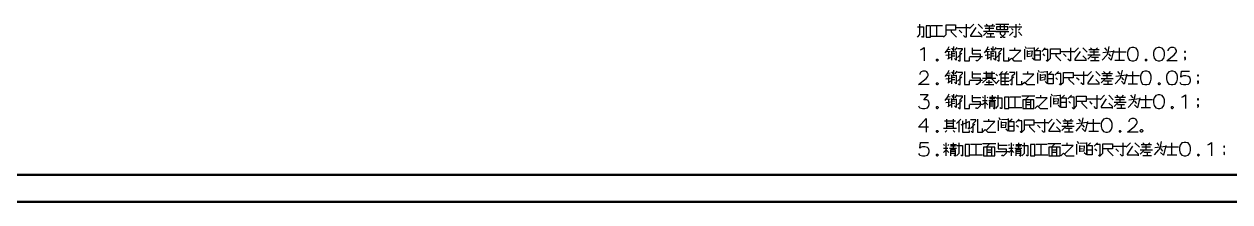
# Model space of a CAD drawing. Extents: x 0 to 1189, y 0 to 841.
# Drawn here: x 456 to 902.8, y 0 to 65.8 of the extents above; entities that cross this region are included whole.
import ezdxf

# ---------------------------------------------------------------- set-up
doc = ezdxf.new("R2010")
doc.units = 0

msp = doc.modelspace()

# ---------------------------------------------------------------- linework, layer by layer
at = {"color": 7, "lineweight": 50}
for p, q in [((1179, 10), (30, 10)), ((1189, 0), (0, 0))]:
    msp.add_line(p, q, dxfattribs=at)
at = {"color": 7, "lineweight": 25}
for points in [[(787.02, 61), (787.99, 61.97), (787.99, 65.84)], [(787.02, 64.87), (789.28, 64.87), (789.28, 61), (788.95, 61), (788.63, 61.32)], [(796.37, 65.19), (792.18, 65.19)], [(794.12, 65.19), (794.12, 61.32)], [(796.7, 61), (797.66, 61.97), (797.66, 65.52), (801.21, 65.52), (801.21, 63.58), (797.66, 63.58)], [(799.6, 63.58), (799.6, 62.93), (801.54, 61)], [(801.54, 64.55), (806.37, 64.55)], [(803.47, 62.61), (802.5, 63.58)], [(805.08, 65.84), (805.08, 61), (804.76, 61), (804.12, 61.64)], [(806.37, 64.23), (807.99, 65.84)], [(808.63, 64.55), (806.7, 61.64), (806.7, 61.32), (810.89, 61.32)], [(811.21, 64.23), (809.6, 65.84)], [(810.89, 61), (810.89, 61.64), (809.6, 62.93)], [(811.54, 61.64), (813.15, 63.26)], [(811.54, 63.26), (816.05, 63.26)], [(811.86, 65.19), (815.73, 65.19)], [(815.41, 64.23), (812.18, 64.23)], [(813.15, 65.19), (812.5, 65.84)], [(813.79, 63.26), (813.79, 65.19)], [(814.44, 65.19), (815.08, 65.84)], [(816.05, 65.84), (820.89, 65.84)], [(820.89, 62.93), (816.05, 62.93)], [(817.66, 65.84), (817.66, 63.9)], [(817.66, 63.26), (817.66, 62.29), (818.95, 61), (819.6, 61)], [(817.66, 61), (818.31, 61), (819.6, 62.29), (819.6, 62.93)], [(819.28, 63.9), (819.28, 65.84)], [(820.89, 64.87), (825.73, 64.87)], [(821.21, 61.64), (822.5, 62.93)], [(822.5, 63.58), (821.86, 64.23)], [(823.47, 65.84), (823.47, 61), (823.15, 61), (822.83, 61.32)], [(825.08, 64.23), (824.44, 63.58)], [(824.44, 62.93), (825.73, 61.64)], [(825.08, 65.52), (824.76, 65.84)], [(791.86, 61.32), (796.7, 61.32)], [(815.73, 61), (812.5, 61)], [(815.41, 62.29), (812.83, 62.29)], [(814.12, 62.29), (814.12, 61)], [(788.23, 56.32), (788.71, 56.56)], [(788.71, 56.56), (789.6, 57.21), (789.6, 52.21)], [(798.23, 56.48), (797.26, 55.19)], [(797.58, 54.39), (799.36, 54.63)], [(799.2, 55.68), (797.99, 55.52)], [(798.63, 57.45), (798.23, 56.48)], [(798.23, 56.48), (799.2, 56.56)], [(798.31, 52.93), (799.44, 53.66)], [(798.55, 55.6), (798.55, 53.1)], [(799.68, 56.97), (800.24, 56.24)], [(799.68, 55.84), (799.68, 52.53)], [(799.68, 55.52), (801.45, 55.68)], [(800.89, 54.87), (799.68, 54.79)], [(799.68, 54.06), (800.97, 54.14)], [(800.57, 55.68), (800.57, 57.53)], [(801.62, 57.21), (800.97, 56.16)], [(801.45, 55.76), (801.45, 52.53)], [(802.18, 52.53), (802.5, 52.21), (802.83, 52.21), (802.83, 55.43), (803.79, 56.4), (803.79, 56.73), (801.86, 56.73)], [(803.47, 55.11), (801.86, 53.5)], [(804.44, 57.05), (804.44, 52.21), (806.37, 52.21), (806.37, 53.5)], [(806.37, 53.82), (811.21, 53.82)], [(807.34, 57.05), (807.34, 54.79), (810.24, 54.79), (810.24, 53.18), (809.28, 52.21), (808.95, 52.21), (808.63, 52.53)], [(810.57, 56.08), (807.34, 56.08)], [(812.74, 56.48), (811.78, 55.19)], [(812.1, 54.39), (813.87, 54.63)], [(813.71, 55.68), (812.5, 55.52)], [(813.15, 57.45), (812.74, 56.48)], [(812.74, 56.48), (813.71, 56.56)], [(812.83, 52.93), (813.95, 53.66)], [(813.07, 55.6), (813.07, 53.1)], [(814.2, 56.97), (814.76, 56.24)], [(814.2, 55.84), (814.2, 52.53)], [(814.2, 55.52), (815.97, 55.68)], [(815.41, 54.87), (814.2, 54.79)], [(814.2, 54.06), (815.49, 54.14)], [(815.08, 55.68), (815.08, 57.53)], [(816.13, 57.21), (815.49, 56.16)], [(815.97, 55.76), (815.97, 52.53)], [(816.7, 52.53), (817.02, 52.21), (817.34, 52.21), (817.34, 55.43), (818.31, 56.4), (818.31, 56.73), (816.37, 56.73)], [(817.99, 55.11), (816.37, 53.5)], [(818.95, 57.05), (818.95, 52.21), (820.89, 52.21), (820.89, 53.5)], [(822.18, 52.85), (825.41, 56.08), (821.21, 56.08)], [(823.15, 56.08), (823.15, 57.05)], [(826.7, 56.56), (826.7, 54.63), (826.7, 52.69)], [(826.94, 57.61), (827.34, 56.81)], [(827.74, 56.08), (827.74, 53.74)], [(827.74, 55.76), (829.44, 55.92)], [(827.74, 54.79), (828.87, 54.95)], [(827.74, 53.9), (829.52, 54.06)], [(827.83, 56.89), (830.33, 57.05)], [(829.52, 55.92), (829.36, 54.06)], [(830.33, 57.21), (830.33, 54.95), (830.33, 52.61)], [(830.57, 54.47), (832.5, 54.47)], [(831.86, 57.05), (830.89, 56.08)], [(833.15, 55.76), (834.44, 57.05)], [(833.47, 54.79), (834.12, 54.14)], [(834.76, 52.53), (835.08, 52.21), (835.41, 52.21), (835.41, 56.4), (833.79, 56.4)], [(835.41, 52.21), (836.37, 53.18), (836.37, 56.73), (839.92, 56.73), (839.92, 54.79), (836.37, 54.79)], [(838.31, 54.79), (838.31, 54.14), (840.24, 52.21)], [(840.24, 55.76), (845.08, 55.76)], [(842.18, 53.82), (841.21, 54.79)], [(843.79, 57.05), (843.79, 52.21), (843.47, 52.21), (842.83, 52.85)], [(845.08, 55.43), (846.7, 57.05)], [(847.34, 55.76), (845.41, 52.85), (845.41, 52.53), (849.6, 52.53)], [(849.92, 55.43), (848.31, 57.05)], [(849.6, 52.21), (849.6, 52.85), (848.31, 54.14)], [(850.24, 52.85), (851.86, 54.47)], [(850.24, 54.47), (854.76, 54.47)], [(850.57, 56.4), (854.44, 56.4)], [(854.12, 55.43), (850.89, 55.43)], [(851.86, 56.4), (851.21, 57.05)], [(852.5, 54.47), (852.5, 56.4)], [(853.15, 56.4), (853.79, 57.05)], [(855.49, 52.53), (857.18, 54.39)], [(855.73, 55.35), (859.68, 55.84)], [(856.37, 57.05), (857.18, 56.08)], [(857.74, 55.6), (857.18, 54.39)], [(857.74, 55.6), (858.15, 57.53)], [(859.76, 56.08), (858.87, 52.45), (857.83, 53.5)], [(857.83, 54.87), (858.55, 53.98)], [(864.44, 55.43), (859.6, 55.43)], [(861.86, 57.05), (861.86, 52.53)], [(883.31, 52.21), (879.44, 52.21), (882.18, 54.47), (882.74, 55.11), (882.99, 55.6), (882.99, 56.08), (882.74, 56.64), (882.5, 56.97), (881.94, 57.21), (880.97, 57.21), (880.41, 56.97), (880.16, 56.73), (879.84, 56.24), (879.84, 56)], [(794.28, 52.85), (794.04, 52.61)], [(794.04, 52.61), (794.04, 52.45)], [(794.04, 52.45), (794.28, 52.21)], [(794.28, 52.85), (794.44, 52.85)], [(794.28, 52.21), (794.44, 52.21)], [(794.68, 52.61), (794.44, 52.85)], [(794.44, 52.21), (794.68, 52.45)], [(794.68, 52.61), (794.68, 52.45)], [(801.45, 52.53), (800.73, 53.1)], [(815.97, 52.53), (815.24, 53.1)], [(820.89, 52.21), (821.86, 53.18), (822.83, 52.21), (825.73, 52.21)], [(830.33, 52.61), (829.52, 53.34)], [(854.44, 52.21), (851.21, 52.21)], [(854.12, 53.5), (851.54, 53.5)], [(852.83, 53.5), (852.83, 52.21)], [(860.24, 52.53), (863.79, 52.53)], [(871.7, 52.85), (871.45, 52.61)], [(871.45, 52.61), (871.45, 52.45)], [(871.45, 52.45), (871.7, 52.21)], [(871.7, 52.85), (871.86, 52.85)], [(871.7, 52.21), (871.86, 52.21)], [(872.1, 52.61), (871.86, 52.85)], [(871.86, 52.21), (872.1, 52.45)], [(872.1, 52.61), (872.1, 52.45)], [(886.05, 52.53), (886.37, 52.85), (886.37, 53.5), (886.05, 53.5), (886.05, 53.18), (886.37, 53.18)], [(791.37, 43.42), (787.5, 43.42), (790.24, 45.68), (790.81, 46.32), (791.05, 46.81), (791.05, 47.29), (790.81, 47.85), (790.57, 48.18), (790, 48.42), (789.04, 48.42), (788.47, 48.18), (788.23, 47.93), (787.91, 47.45), (787.91, 47.21)], [(798.23, 47.69), (797.26, 46.4)], [(797.58, 45.6), (799.36, 45.84)], [(799.2, 46.89), (797.99, 46.73)], [(798.63, 48.66), (798.23, 47.69)], [(798.23, 47.69), (799.2, 47.77)], [(798.31, 44.14), (799.44, 44.87)], [(798.55, 46.81), (798.55, 44.31)], [(799.68, 48.18), (800.24, 47.45)], [(799.68, 47.05), (799.68, 43.74)], [(799.68, 46.73), (801.45, 46.89)], [(800.89, 46.08), (799.68, 46)], [(799.68, 45.27), (800.97, 45.35)], [(800.57, 46.89), (800.57, 48.74)], [(801.62, 48.42), (800.97, 47.37)], [(801.45, 46.97), (801.45, 43.74)], [(802.18, 43.74), (802.5, 43.42), (802.83, 43.42), (802.83, 46.64), (803.79, 47.61), (803.79, 47.93), (801.86, 47.93)], [(803.47, 46.32), (801.86, 44.71)], [(804.44, 48.26), (804.44, 43.42), (806.37, 43.42), (806.37, 44.71)], [(806.37, 45.03), (811.21, 45.03)], [(807.34, 48.26), (807.34, 46), (810.24, 46), (810.24, 44.39), (809.28, 43.42), (808.95, 43.42), (808.63, 43.74)], [(810.57, 47.29), (807.34, 47.29)], [(812.83, 45.68), (811.21, 44.06)], [(816.05, 45.68), (811.21, 45.68)], [(815.73, 47.61), (811.54, 47.61)], [(812.5, 48.26), (812.5, 45.68)], [(814.76, 46.97), (812.5, 46.97)], [(812.5, 46.32), (814.76, 46.32)], [(813.47, 45.03), (813.47, 43.42)], [(816.05, 44.06), (814.44, 45.68)], [(814.76, 45.68), (814.76, 48.26)], [(816.05, 47.29), (816.7, 46.64)], [(816.05, 43.74), (817.34, 45.03)], [(817.34, 46.97), (818.63, 48.26)], [(817.99, 47.61), (817.99, 43.42), (820.89, 43.42)], [(820.89, 47.29), (817.99, 47.29)], [(817.99, 46), (820.89, 46)], [(817.99, 44.71), (820.89, 44.71)], [(819.6, 43.42), (819.6, 47.61), (820.24, 48.26)], [(821.54, 43.74), (821.86, 43.42), (822.18, 43.42), (822.18, 46.64), (823.15, 47.61), (823.15, 47.93), (821.21, 47.93)], [(822.83, 46.32), (821.21, 44.71)], [(823.79, 48.26), (823.79, 43.42), (825.73, 43.42), (825.73, 44.71)], [(827.02, 44.06), (830.24, 47.29), (826.05, 47.29)], [(827.99, 47.29), (827.99, 48.26)], [(831.54, 47.77), (831.54, 45.84), (831.54, 43.9)], [(831.78, 48.82), (832.18, 48.02)], [(832.58, 47.29), (832.58, 44.95)], [(832.58, 46.97), (834.28, 47.13)], [(832.58, 46), (833.71, 46.16)], [(832.58, 45.11), (834.36, 45.27)], [(832.66, 48.1), (835.16, 48.26)], [(834.36, 47.13), (834.2, 45.27)], [(835.16, 48.42), (835.16, 46.16), (835.16, 43.82)], [(835.41, 45.68), (837.34, 45.68)], [(836.7, 48.26), (835.73, 47.29)], [(837.99, 46.97), (839.28, 48.26)], [(838.31, 46), (838.95, 45.35)], [(839.6, 43.74), (839.92, 43.42), (840.24, 43.42), (840.24, 47.61), (838.63, 47.61)], [(840.24, 43.42), (841.21, 44.39), (841.21, 47.93), (844.76, 47.93), (844.76, 46), (841.21, 46)], [(843.15, 46), (843.15, 45.35), (845.08, 43.42)], [(845.08, 46.97), (849.92, 46.97)], [(847.02, 45.03), (846.05, 46)], [(848.63, 48.26), (848.63, 43.42), (848.31, 43.42), (847.66, 44.06)], [(849.92, 46.64), (851.54, 48.26)], [(852.18, 46.97), (850.24, 44.06), (850.24, 43.74), (854.44, 43.74)], [(854.76, 46.64), (853.15, 48.26)], [(854.44, 43.42), (854.44, 44.06), (853.15, 45.35)], [(855.08, 44.06), (856.7, 45.68)], [(855.08, 45.68), (859.6, 45.68)], [(855.41, 47.61), (859.28, 47.61)], [(858.95, 46.64), (855.73, 46.64)], [(856.7, 47.61), (856.05, 48.26)], [(858.95, 44.71), (856.37, 44.71)], [(857.34, 45.68), (857.34, 47.61)], [(857.66, 44.71), (857.66, 43.42)], [(857.99, 47.61), (858.63, 48.26)], [(860.33, 43.74), (862.02, 45.6)], [(860.57, 46.56), (864.52, 47.05)], [(861.21, 48.26), (862.02, 47.29)], [(862.58, 46.81), (862.02, 45.6)], [(862.58, 46.81), (862.99, 48.74)], [(864.6, 47.29), (863.71, 43.66), (862.66, 44.71)], [(862.66, 46.08), (863.39, 45.19)], [(869.28, 46.64), (864.44, 46.64)], [(866.7, 48.26), (866.7, 43.74)], [(884.28, 44.31), (884.52, 43.9), (884.76, 43.66), (885.65, 43.42), (886.54, 43.42), (887.5, 43.66), (887.99, 44.14), (888.23, 44.87), (888.23, 45.35), (887.99, 46.08), (887.5, 46.48), (886.54, 46.73), (885.65, 46.73), (884.92, 46.48), (884.68, 46.24), (884.92, 48.42), (887.91, 48.42)], [(890.89, 43.74), (891.21, 44.06), (891.21, 44.71), (890.89, 44.71), (890.89, 44.39), (891.21, 44.39)], [(794.28, 44.06), (794.04, 43.82)], [(794.04, 43.82), (794.04, 43.66)], [(794.04, 43.66), (794.28, 43.42)], [(794.28, 44.06), (794.44, 44.06)], [(794.28, 43.42), (794.44, 43.42)], [(794.68, 43.82), (794.44, 44.06)], [(794.44, 43.42), (794.68, 43.66)], [(794.68, 43.82), (794.68, 43.66)], [(801.45, 43.74), (800.73, 44.31)], [(811.86, 43.42), (815.41, 43.42)], [(812.5, 44.39), (814.76, 44.39)], [(825.73, 43.42), (826.7, 44.39), (827.66, 43.42), (830.57, 43.42)], [(835.16, 43.82), (834.36, 44.55)], [(859.28, 43.42), (856.05, 43.42)], [(865.08, 43.74), (868.63, 43.74)], [(876.54, 44.06), (876.29, 43.82)], [(876.29, 43.82), (876.29, 43.66)], [(876.29, 43.66), (876.54, 43.42)], [(876.54, 44.06), (876.7, 44.06)], [(876.54, 43.42), (876.7, 43.42)], [(876.94, 43.82), (876.7, 44.06)], [(876.7, 43.42), (876.94, 43.66)], [(876.94, 43.82), (876.94, 43.66)], [(787.5, 35.52), (787.74, 35.11), (787.99, 34.87), (788.87, 34.63), (789.76, 34.63), (790.73, 34.87), (791.21, 35.35), (791.45, 36.08), (791.45, 36.56), (791.21, 37.29), (790.97, 37.53), (790.49, 37.77), (789.36, 37.77), (791.05, 39.63), (788.07, 39.63)], [(798.23, 38.9), (797.26, 37.61)], [(797.58, 36.81), (799.36, 37.05)], [(799.2, 38.1), (797.99, 37.93)], [(798.63, 39.87), (798.23, 38.9)], [(798.23, 38.9), (799.2, 38.98)], [(798.31, 35.35), (799.44, 36.08)], [(798.55, 38.02), (798.55, 35.52)], [(799.68, 39.39), (800.24, 38.66)], [(799.68, 38.26), (799.68, 34.95)], [(799.68, 37.93), (801.45, 38.1)], [(800.89, 37.29), (799.68, 37.21)], [(799.68, 36.48), (800.97, 36.56)], [(800.57, 38.1), (800.57, 39.95)], [(801.62, 39.63), (800.97, 38.58)], [(801.45, 38.18), (801.45, 34.95)], [(802.18, 34.95), (802.5, 34.63), (802.83, 34.63), (802.83, 37.85), (803.79, 38.82), (803.79, 39.14), (801.86, 39.14)], [(803.47, 37.53), (801.86, 35.92)], [(804.44, 39.47), (804.44, 34.63), (806.37, 34.63), (806.37, 35.92)], [(806.37, 36.24), (811.21, 36.24)], [(807.34, 39.47), (807.34, 37.21), (810.24, 37.21), (810.24, 35.6), (809.28, 34.63), (808.95, 34.63), (808.63, 34.95)], [(810.57, 38.5), (807.34, 38.5)], [(811.54, 38.5), (811.21, 38.82)], [(811.21, 37.53), (812.83, 37.53)], [(813.15, 35.92), (812.18, 36.89), (811.21, 35.92)], [(812.18, 34.63), (812.18, 39.47)], [(812.83, 38.5), (813.15, 38.82)], [(813.47, 37.53), (816.05, 37.53)], [(813.79, 38.82), (816.05, 38.82)], [(815.73, 38.18), (813.79, 38.18)], [(815.08, 34.95), (815.41, 34.63), (815.73, 34.63), (815.73, 36.89), (813.79, 36.89), (813.79, 34.63)], [(815.73, 36.24), (813.79, 36.24)], [(814.76, 39.47), (814.76, 37.53)], [(816.05, 34.63), (817.02, 35.6), (817.02, 39.47)], [(816.05, 38.5), (818.31, 38.5), (818.31, 34.63), (817.99, 34.63), (817.66, 34.95)], [(825.41, 38.82), (821.21, 38.82)], [(823.15, 38.82), (823.15, 34.95)], [(830.57, 39.14), (825.73, 39.14)], [(827.02, 37.85), (828.31, 39.14)], [(827.34, 34.63), (827.34, 37.85)], [(827.34, 36.89), (828.95, 36.89)], [(828.95, 35.92), (827.34, 35.92)], [(828.95, 37.85), (828.95, 34.63)], [(831.86, 35.27), (835.08, 38.5), (830.89, 38.5)], [(832.83, 38.5), (832.83, 39.47)], [(836.37, 38.98), (836.37, 37.05), (836.37, 35.11)], [(836.62, 40.03), (837.02, 39.23)], [(837.42, 38.5), (837.42, 36.16)], [(837.42, 38.18), (839.12, 38.34)], [(837.42, 37.21), (838.55, 37.37)], [(837.42, 36.32), (839.2, 36.48)], [(837.5, 39.31), (840, 39.47)], [(839.2, 38.34), (839.04, 36.48)], [(840, 35.03), (839.2, 35.76)], [(840, 39.63), (840, 37.37), (840, 35.03)], [(840.24, 36.89), (842.18, 36.89)], [(841.54, 39.47), (840.57, 38.5)], [(842.83, 38.18), (844.12, 39.47)], [(843.15, 37.21), (843.79, 36.56)], [(844.44, 34.95), (844.76, 34.63), (845.08, 34.63), (845.08, 38.82), (843.47, 38.82)], [(845.08, 34.63), (846.05, 35.6), (846.05, 39.14), (849.6, 39.14), (849.6, 37.21), (846.05, 37.21)], [(847.99, 37.21), (847.99, 36.56), (849.92, 34.63)], [(849.92, 38.18), (854.76, 38.18)], [(851.86, 36.24), (850.89, 37.21)], [(853.47, 39.47), (853.47, 34.63), (853.15, 34.63), (852.5, 35.27)], [(854.76, 37.85), (856.37, 39.47)], [(857.02, 38.18), (855.08, 35.27), (855.08, 34.95), (859.28, 34.95)], [(859.6, 37.85), (857.99, 39.47)], [(859.28, 34.63), (859.28, 35.27), (857.99, 36.56)], [(859.92, 35.27), (861.54, 36.89)], [(859.92, 36.89), (864.44, 36.89)], [(860.24, 38.82), (864.12, 38.82)], [(863.79, 37.85), (860.57, 37.85)], [(861.54, 38.82), (860.89, 39.47)], [(863.79, 35.92), (861.21, 35.92)], [(862.18, 36.89), (862.18, 38.82)], [(862.5, 35.92), (862.5, 34.63)], [(862.83, 38.82), (863.47, 39.47)], [(865.16, 34.95), (866.86, 36.81)], [(865.41, 37.77), (869.36, 38.26)], [(866.05, 39.47), (866.86, 38.5)], [(867.42, 38.02), (866.86, 36.81)], [(867.42, 38.02), (867.83, 39.95)], [(869.44, 38.5), (868.55, 34.87), (867.5, 35.92)], [(867.5, 37.29), (868.23, 36.4)], [(874.12, 37.85), (869.28, 37.85)], [(871.54, 39.47), (871.54, 34.95)], [(885, 38.74), (885.49, 38.98)], [(885.49, 38.98), (886.37, 39.63), (886.37, 34.63)], [(890.89, 34.95), (891.21, 35.27), (891.21, 35.92), (890.89, 35.92), (890.89, 35.6), (891.21, 35.6)], [(794.28, 35.27), (794.04, 35.03)], [(794.04, 35.03), (794.04, 34.87)], [(794.04, 34.87), (794.28, 34.63)], [(794.28, 35.27), (794.44, 35.27)], [(794.28, 34.63), (794.44, 34.63)], [(794.68, 35.03), (794.44, 35.27)], [(794.44, 34.63), (794.68, 34.87)], [(794.68, 35.03), (794.68, 34.87)], [(801.45, 34.95), (800.73, 35.52)], [(813.79, 35.6), (815.73, 35.6)], [(820.89, 34.95), (825.73, 34.95)], [(830.57, 34.63), (831.54, 35.6), (832.5, 34.63), (835.41, 34.63)], [(864.12, 34.63), (860.89, 34.63)], [(869.92, 34.95), (873.47, 34.95)], [(881.37, 35.27), (881.13, 35.03)], [(881.13, 35.03), (881.13, 34.87)], [(881.13, 34.87), (881.37, 34.63)], [(881.37, 35.27), (881.54, 35.27)], [(881.37, 34.63), (881.54, 34.63)], [(881.78, 35.03), (881.54, 35.27)], [(881.54, 34.63), (881.78, 34.87)], [(881.78, 35.03), (881.78, 34.87)], [(791.21, 27.61), (787.5, 27.61), (790.24, 30.84), (790.24, 28.42), (790.24, 25.84)], [(801.54, 27.13), (796.7, 27.13)], [(797.02, 30.03), (801.21, 30.03)], [(797.99, 27.13), (797.99, 30.68)], [(800.24, 29.06), (797.99, 29.06)], [(797.99, 28.1), (800.24, 28.1)], [(800.24, 30.68), (800.24, 27.13)], [(803.15, 30.68), (801.54, 29.06)], [(802.5, 25.84), (802.5, 30.03)], [(805.73, 27.45), (806.05, 27.13), (806.37, 27.13), (806.37, 29.71), (803.15, 28.42)], [(803.79, 30.03), (803.79, 25.84), (806.37, 25.84), (806.37, 26.48)], [(805.08, 27.13), (805.08, 30.68)], [(807.02, 26.16), (807.34, 25.84), (807.66, 25.84), (807.66, 29.06), (808.63, 30.03), (808.63, 30.35), (806.7, 30.35)], [(808.31, 28.74), (806.7, 27.13)], [(809.28, 30.68), (809.28, 25.84), (811.21, 25.84), (811.21, 27.13)], [(812.5, 26.48), (815.73, 29.71), (811.54, 29.71)], [(813.47, 29.71), (813.47, 30.68)], [(817.02, 30.19), (817.02, 28.26), (817.02, 26.32)], [(817.26, 31.24), (817.66, 30.43)], [(818.07, 29.71), (818.07, 27.37)], [(818.07, 29.39), (819.76, 29.55)], [(818.07, 28.42), (819.2, 28.58)], [(818.07, 27.53), (819.84, 27.69)], [(818.15, 30.52), (820.65, 30.68)], [(819.84, 29.55), (819.68, 27.69)], [(820.65, 26.24), (819.84, 26.97)], [(820.65, 30.84), (820.65, 28.58), (820.65, 26.24)], [(820.89, 28.1), (822.83, 28.1)], [(822.18, 30.68), (821.21, 29.71)], [(823.47, 29.39), (824.76, 30.68)], [(823.79, 28.42), (824.44, 27.77)], [(825.08, 26.16), (825.41, 25.84), (825.73, 25.84), (825.73, 30.03), (824.12, 30.03)], [(825.73, 25.84), (826.7, 26.81), (826.7, 30.35), (830.24, 30.35), (830.24, 28.42), (826.7, 28.42)], [(828.63, 28.42), (828.63, 27.77), (830.57, 25.84)], [(830.57, 29.39), (835.41, 29.39)], [(832.5, 27.45), (831.54, 28.42)], [(834.12, 30.68), (834.12, 25.84), (833.79, 25.84), (833.15, 26.48)], [(835.41, 29.06), (837.02, 30.68)], [(837.66, 29.39), (835.73, 26.48), (835.73, 26.16), (839.92, 26.16)], [(840.24, 29.06), (838.63, 30.68)], [(839.92, 25.84), (839.92, 26.48), (838.63, 27.77)], [(840.57, 26.48), (842.18, 28.1)], [(840.57, 28.1), (845.08, 28.1)], [(840.89, 30.03), (844.76, 30.03)], [(844.44, 29.06), (841.21, 29.06)], [(842.18, 30.03), (841.54, 30.68)], [(844.44, 27.13), (841.86, 27.13)], [(842.83, 28.1), (842.83, 30.03)], [(843.15, 27.13), (843.15, 25.84)], [(843.47, 30.03), (844.12, 30.68)], [(845.81, 26.16), (847.5, 28.02)], [(846.05, 28.98), (850, 29.47)], [(846.7, 30.68), (847.5, 29.71)], [(848.07, 29.23), (847.5, 28.02)], [(848.07, 29.23), (848.47, 31.16)], [(850.08, 29.71), (849.2, 26.08), (848.15, 27.13)], [(848.15, 28.5), (848.87, 27.61)], [(854.76, 29.06), (849.92, 29.06)], [(852.18, 30.68), (852.18, 26.16)], [(868.79, 25.84), (864.92, 25.84), (867.66, 28.1), (868.23, 28.74), (868.47, 29.23), (868.47, 29.71), (868.23, 30.27), (867.99, 30.6), (867.42, 30.84), (866.45, 30.84), (865.89, 30.6), (865.65, 30.35), (865.33, 29.87), (865.33, 29.63)], [(794.28, 26.48), (794.04, 26.24)], [(794.04, 26.24), (794.04, 26.08)], [(794.04, 26.08), (794.28, 25.84)], [(794.28, 26.48), (794.44, 26.48)], [(794.28, 25.84), (794.44, 25.84)], [(794.68, 26.24), (794.44, 26.48)], [(794.44, 25.84), (794.68, 26.08)], [(794.68, 26.24), (794.68, 26.08)], [(797.34, 25.84), (797.99, 26.48)], [(800.24, 26.48), (800.89, 25.84)], [(811.21, 25.84), (812.18, 26.81), (813.15, 25.84), (816.05, 25.84)], [(844.76, 25.84), (841.54, 25.84)], [(846.29, 22.45), (846.7, 21.64)], [(850.57, 26.16), (854.12, 26.16)], [(862.02, 26.48), (861.78, 26.24)], [(861.78, 26.24), (861.78, 26.08)], [(861.78, 26.08), (862.02, 25.84)], [(862.02, 26.48), (862.18, 26.48)], [(862.02, 25.84), (862.18, 25.84)], [(862.42, 26.24), (862.18, 26.48)], [(862.18, 25.84), (862.42, 26.08)], [(862.42, 26.24), (862.42, 26.08)], [(877.1, 20.43), (877.5, 22.37)], [(787.5, 17.93), (787.74, 17.53), (787.99, 17.29), (788.87, 17.05), (789.76, 17.05), (790.73, 17.29), (791.21, 17.77), (791.45, 18.5), (791.45, 18.98), (791.21, 19.71), (790.73, 20.11), (789.76, 20.35), (788.87, 20.35), (788.15, 20.11), (787.91, 19.87), (788.15, 22.05), (791.13, 22.05)], [(797.02, 20.92), (796.7, 21.24)], [(796.7, 19.95), (798.31, 19.95)], [(798.63, 18.34), (797.66, 19.31), (796.7, 18.34)], [(797.66, 17.05), (797.66, 21.89)], [(798.31, 20.92), (798.63, 21.24)], [(798.95, 19.95), (801.54, 19.95)], [(799.28, 21.24), (801.54, 21.24)], [(801.21, 20.6), (799.28, 20.6)], [(800.57, 17.37), (800.89, 17.05), (801.21, 17.05), (801.21, 19.31), (799.28, 19.31), (799.28, 17.05)], [(801.21, 18.66), (799.28, 18.66)], [(799.28, 18.02), (801.21, 18.02)], [(800.24, 21.89), (800.24, 19.95)], [(801.54, 17.05), (802.5, 18.02), (802.5, 21.89)], [(801.54, 20.92), (803.79, 20.92), (803.79, 17.05), (803.47, 17.05), (803.15, 17.37)], [(810.89, 21.24), (806.7, 21.24)], [(808.63, 21.24), (808.63, 17.37)], [(816.05, 21.56), (811.21, 21.56)], [(812.5, 20.27), (813.79, 21.56)], [(812.83, 17.05), (812.83, 20.27)], [(812.83, 19.31), (814.44, 19.31)], [(814.44, 18.34), (812.83, 18.34)], [(814.44, 20.27), (814.44, 17.05)], [(816.05, 18.66), (820.89, 18.66)], [(817.02, 21.89), (817.02, 19.63), (819.92, 19.63), (819.92, 18.02), (818.95, 17.05), (818.63, 17.05), (818.31, 17.37)], [(820.24, 20.92), (817.02, 20.92)], [(821.21, 20.92), (820.89, 21.24)], [(820.89, 19.95), (822.5, 19.95)], [(822.83, 18.34), (821.86, 19.31), (820.89, 18.34)], [(821.86, 17.05), (821.86, 21.89)], [(822.5, 20.92), (822.83, 21.24)], [(823.15, 19.95), (825.73, 19.95)], [(823.47, 21.24), (825.73, 21.24)], [(825.41, 20.6), (823.47, 20.6)], [(824.76, 17.37), (825.08, 17.05), (825.41, 17.05), (825.41, 19.31), (823.47, 19.31), (823.47, 17.05)], [(825.41, 18.66), (823.47, 18.66)], [(823.47, 18.02), (825.41, 18.02)], [(824.44, 21.89), (824.44, 19.95)], [(825.73, 17.05), (826.7, 18.02), (826.7, 21.89)], [(825.73, 20.92), (827.99, 20.92), (827.99, 17.05), (827.66, 17.05), (827.34, 17.37)], [(835.08, 21.24), (830.89, 21.24)], [(832.83, 21.24), (832.83, 17.37)], [(840.24, 21.56), (835.41, 21.56)], [(836.7, 20.27), (837.99, 21.56)], [(837.02, 17.05), (837.02, 20.27)], [(837.02, 19.31), (838.63, 19.31)], [(838.63, 18.34), (837.02, 18.34)], [(838.63, 20.27), (838.63, 17.05)], [(840.24, 17.05), (841.21, 18.02), (842.18, 17.05), (845.08, 17.05)], [(841.54, 17.69), (844.76, 20.92), (840.57, 20.92)], [(842.5, 20.92), (842.5, 21.89)], [(846.05, 21.4), (846.05, 19.47), (846.05, 17.53)], [(847.1, 20.92), (847.1, 18.58)], [(847.1, 20.6), (848.79, 20.76)], [(847.1, 19.63), (848.23, 19.79)], [(847.1, 18.74), (848.87, 18.9)], [(847.18, 21.73), (849.68, 21.89)], [(848.87, 20.76), (848.71, 18.9)], [(849.68, 17.45), (848.87, 18.18)], [(849.68, 22.05), (849.68, 19.79), (849.68, 17.45)], [(849.92, 19.31), (851.86, 19.31)], [(851.21, 21.89), (850.24, 20.92)], [(852.5, 20.6), (853.79, 21.89)], [(852.83, 19.63), (853.47, 18.98)], [(854.12, 17.37), (854.44, 17.05), (854.76, 17.05), (854.76, 21.24), (853.15, 21.24)], [(854.76, 17.05), (855.73, 18.02), (855.73, 21.56), (859.28, 21.56), (859.28, 19.63), (855.73, 19.63)], [(857.66, 19.63), (857.66, 18.98), (859.6, 17.05)], [(859.6, 20.6), (864.44, 20.6)], [(861.54, 18.66), (860.57, 19.63)], [(863.15, 21.89), (863.15, 17.05), (862.83, 17.05), (862.18, 17.69)], [(864.44, 20.27), (866.05, 21.89)], [(866.7, 20.6), (864.76, 17.69), (864.76, 17.37), (868.95, 17.37)], [(869.28, 20.27), (867.66, 21.89)], [(868.95, 17.05), (868.95, 17.69), (867.66, 18.98)], [(869.6, 17.69), (871.21, 19.31)], [(869.6, 19.31), (874.12, 19.31)], [(869.92, 21.24), (873.79, 21.24)], [(873.47, 20.27), (870.24, 20.27)], [(871.21, 21.24), (870.57, 21.89)], [(873.47, 18.34), (870.89, 18.34)], [(871.86, 19.31), (871.86, 21.24)], [(872.18, 18.34), (872.18, 17.05)], [(872.5, 21.24), (873.15, 21.89)], [(874.84, 17.37), (876.54, 19.23)], [(875.08, 20.19), (879.04, 20.68)], [(875.73, 21.89), (876.54, 20.92)], [(877.1, 20.43), (876.54, 19.23)], [(879.12, 20.92), (878.23, 17.29), (877.18, 18.34)], [(877.18, 19.71), (877.91, 18.82)], [(883.79, 20.27), (878.95, 20.27)], [(881.21, 21.89), (881.21, 17.37)], [(894.68, 21.16), (895.16, 21.4)], [(895.16, 21.4), (896.05, 22.05), (896.05, 17.05)], [(900.57, 17.37), (900.89, 17.69), (900.89, 18.34), (900.57, 18.34), (900.57, 18.02), (900.89, 18.02)], [(794.28, 17.69), (794.04, 17.45)], [(794.04, 17.45), (794.04, 17.29)], [(794.04, 17.29), (794.28, 17.05)], [(794.28, 17.69), (794.44, 17.69)], [(794.28, 17.05), (794.44, 17.05)], [(794.68, 17.45), (794.44, 17.69)], [(794.44, 17.05), (794.68, 17.29)], [(794.68, 17.45), (794.68, 17.29)], [(806.37, 17.37), (811.21, 17.37)], [(830.57, 17.37), (835.41, 17.37)], [(873.79, 17.05), (870.57, 17.05)], [(879.6, 17.37), (883.15, 17.37)], [(891.05, 17.69), (890.81, 17.45)], [(890.81, 17.45), (890.81, 17.29)], [(890.81, 17.29), (891.05, 17.05)], [(891.05, 17.69), (891.21, 17.69)], [(891.05, 17.05), (891.21, 17.05)], [(891.45, 17.45), (891.21, 17.69)], [(891.21, 17.05), (891.45, 17.29)], [(891.45, 17.45), (891.45, 17.29)]]:
    msp.add_lwpolyline(points, dxfattribs=at)
for points in [[(790.24, 61), (791.86, 61), (791.86, 65.19), (790.24, 65.19)], [(820.57, 64.87), (816.37, 64.87), (816.37, 63.9), (820.57, 63.9)], [(830.57, 56.08), (832.5, 56.08), (832.5, 52.53), (830.57, 52.53)], [(866.54, 57.21), (865.65, 56.97), (865.08, 56.16), (864.84, 55.35), (864.84, 54.31), (865.08, 53.26), (865.65, 52.45), (866.54, 52.21), (867.18, 52.21), (868.07, 52.45), (868.63, 53.26), (868.87, 54.23), (868.87, 55.35), (868.63, 56.16), (868.07, 56.97), (867.18, 57.21)], [(876.21, 57.21), (875.33, 56.97), (874.76, 56.16), (874.52, 55.35), (874.52, 54.31), (874.76, 53.26), (875.33, 52.45), (876.21, 52.21), (876.86, 52.21), (877.74, 52.45), (878.31, 53.26), (878.55, 54.23), (878.55, 55.35), (878.31, 56.16), (877.74, 56.97), (876.86, 57.21)], [(886.37, 55.43), (886.37, 55.76), (886.05, 55.76), (886.05, 55.43)], [(835.41, 47.29), (837.34, 47.29), (837.34, 43.74), (835.41, 43.74)], [(871.37, 48.42), (870.49, 48.18), (869.92, 47.37), (869.68, 46.56), (869.68, 45.52), (869.92, 44.47), (870.49, 43.66), (871.37, 43.42), (872.02, 43.42), (872.91, 43.66), (873.47, 44.47), (873.71, 45.43), (873.71, 46.56), (873.47, 47.37), (872.91, 48.18), (872.02, 48.42)], [(881.05, 48.42), (880.16, 48.18), (879.6, 47.37), (879.36, 46.56), (879.36, 45.52), (879.6, 44.47), (880.16, 43.66), (881.05, 43.42), (881.7, 43.42), (882.58, 43.66), (883.15, 44.47), (883.39, 45.43), (883.39, 46.56), (883.15, 47.37), (882.58, 48.18), (881.7, 48.42)], [(891.21, 46.64), (891.21, 46.97), (890.89, 46.97), (890.89, 46.64)], [(819.28, 34.63), (820.89, 34.63), (820.89, 38.82), (819.28, 38.82)], [(826.05, 37.85), (826.05, 34.63), (830.24, 34.63), (830.24, 37.85)], [(840.24, 38.5), (842.18, 38.5), (842.18, 34.95), (840.24, 34.95)], [(876.21, 39.63), (875.33, 39.39), (874.76, 38.58), (874.52, 37.77), (874.52, 36.73), (874.76, 35.68), (875.33, 34.87), (876.21, 34.63), (876.86, 34.63), (877.74, 34.87), (878.31, 35.68), (878.55, 36.64), (878.55, 37.77), (878.31, 38.58), (877.74, 39.39), (876.86, 39.63)], [(891.21, 37.85), (891.21, 38.18), (890.89, 38.18), (890.89, 37.85)], [(820.89, 29.71), (822.83, 29.71), (822.83, 26.16), (820.89, 26.16)], [(856.86, 30.84), (855.97, 30.6), (855.41, 29.79), (855.16, 28.98), (855.16, 27.93), (855.41, 26.89), (855.97, 26.08), (856.86, 25.84), (857.5, 25.84), (858.39, 26.08), (858.95, 26.89), (859.2, 27.85), (859.2, 28.98), (858.95, 29.79), (858.39, 30.6), (857.5, 30.84)], [(869.6, 26.16), (869.6, 26.48), (869.92, 26.81), (870.24, 26.81), (870.57, 26.48), (870.57, 26.16), (870.24, 25.84), (869.92, 25.84)], [(804.76, 17.05), (806.37, 17.05), (806.37, 21.24), (804.76, 21.24)], [(811.54, 20.27), (811.54, 17.05), (815.73, 17.05), (815.73, 20.27)], [(828.95, 17.05), (830.57, 17.05), (830.57, 21.24), (828.95, 21.24)], [(835.73, 20.27), (835.73, 17.05), (839.92, 17.05), (839.92, 20.27)], [(849.92, 20.92), (851.86, 20.92), (851.86, 17.37), (849.92, 17.37)], [(885.89, 22.05), (885, 21.81), (884.44, 21), (884.2, 20.19), (884.2, 19.14), (884.44, 18.1), (885, 17.29), (885.89, 17.05), (886.54, 17.05), (887.42, 17.29), (887.99, 18.1), (888.23, 19.06), (888.23, 20.19), (887.99, 21), (887.42, 21.81), (886.54, 22.05)], [(900.89, 20.27), (900.89, 20.6), (900.57, 20.6), (900.57, 20.27)]]:
    msp.add_lwpolyline(points, close=True, dxfattribs=at)

doc.saveas('drawing.dxf')
